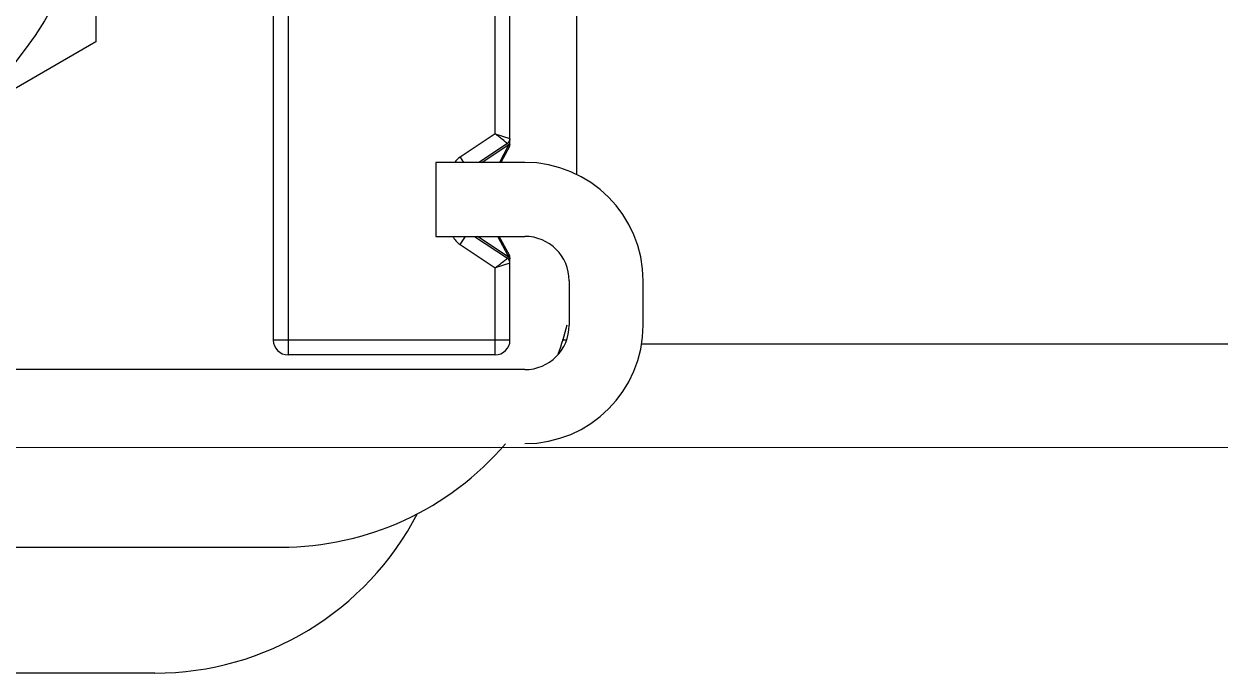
# Model space of a CAD drawing. Extents: x 27938 to 1042331, y -235042 to 1535213.
# Drawn here: x 725101 to 725431.6, y 744770.2 to 744949.5 of the extents above; entities that cross this region are included whole.
import ezdxf

# ---------------------------------------------------------------- set-up
doc = ezdxf.new("R2010")
doc.units = 0
doc.header["$LTSCALE"] = 1000
doc.header["$MEASUREMENT"] = 0

msp = doc.modelspace()

# ---------------------------------------------------------------- linework, layer by layer
for p, q in [((725235.32, 744917.86), (725235.32, 745085.88)), ((725231.23, 744919.17), (725231.23, 745083.25)), ((725120.83, 745057.87), (725120.83, 744944.56)), ((725169.9, 744980.68), (725169.9, 744862.19)), ((725173.99, 744977.75), (725173.99, 744858.11)), ((725253.72, 744964.58), (725253.72, 744907.95)), ((725120.83, 744944.56), (725022.7, 744887.9)), ((725231.23, 744919.17), (725221.51, 744912.69)), ((725231.23, 744919.17), (725235.32, 744917.86)), ((725234.59, 744916.5), (725226.73, 744911.26)), ((725227.56, 744911.26), (725234.85, 744916.12)), ((725234.85, 744915.83), (725232.4, 744911.26)), ((725235.17, 744915.66), (725232.81, 744911.26)), ((725234.85, 744915.83), (725234.85, 744916.12)), ((725235.17, 744915.66), (725234.85, 744915.83)), ((725235.06, 744915.92), (725234.89, 744915.85)), ((725235.32, 744916.24), (725235.32, 744917.84)), ((725235.32, 744917.73), (725235.32, 744917.4)), ((725221.51, 744912.69), (725222.47, 744911.26)), ((725239.41, 744911.26), (725214.87, 744911.26)), ((725214.87, 744911.26), (725214.87, 744890.82)), ((725214.87, 744890.82), (725239.41, 744890.82)), ((725221.51, 744888.56), (725223.01, 744890.82)), ((725221.51, 744888.56), (725231.23, 744882.09)), ((725225.5, 744890.82), (725234.59, 744884.76)), ((725234.85, 744885.14), (725226.34, 744890.82)), ((725234.85, 744885.42), (725231.97, 744890.82)), ((725235.17, 744885.59), (725232.37, 744890.82)), ((725234.85, 744885.42), (725235.17, 744885.59)), ((725234.85, 744885.14), (725234.85, 744885.42)), ((725235.06, 744885.34), (725234.89, 744885.41)), ((725235.32, 744883.42), (725235.32, 744885.02)), ((725235.32, 744883.4), (725231.23, 744882.09)), ((725231.23, 744858.11), (725231.23, 744882.09)), ((725235.32, 744884.73), (725235.32, 744884.64)), ((725235.32, 744862.19), (725235.32, 744883.4)), ((725251.67, 744878.55), (725251.67, 744866.28)), ((725272.12, 744866.28), (725272.12, 744878.55)), ((725235.32, 744862.19), (725169.9, 744862.19)), ((725250.92, 744862.19), (725249.71, 744862.19)), ((726382.06, 744861.05), (725271.69, 744861.05)), ((725231.23, 744858.11), (725173.99, 744858.11)), ((725239.41, 744854.02), (724969.55, 744854.02)), ((726415.84, 744832.71), (724978.05, 744832.43)), ((724828.15, 744804.95), (725171.94, 744804.95)), ((725137.19, 744770.2), (724908.22, 744770.2))]:
    msp.add_line(p, q)
msp.add_circle((725022.7, 745001.21), 98.13)
for centre, radius, start, end in [((725233.68, 744917.86), 1.64, 303.6901, 0), ((725234.36, 744917.3), 1.55, 288.7666, 290.2059), ((725234.62, 744916.72), 0.915, 298.7157, 301.8919), ((725234.09, 744916.24), 1.23, 331.8161, 0), ((725224.69, 744907.93), 5.72, 123.6901, 144.1234), ((725239.41, 744878.55), 32.71, 0, 90), ((725224.69, 744893.33), 5.72, 206.1204, 236.3099), ((725239.41, 744878.55), 12.27, 0, 90), ((725234.36, 744883.96), 1.55, 69.7906, 71.2256), ((725234.62, 744884.53), 0.914, 58.1, 61.2862), ((725234.09, 744885.02), 1.23, 0, 28.1839), ((725233.68, 744883.4), 1.64, 0, 56.3099), ((725239.41, 744866.28), 32.71, 270, 0), ((725239.41, 744866.28), 12.27, 270, 0), ((725171.94, 744886.73), 81.78, 339.6685, 345.625), ((725173.99, 744862.19), 4.09, 180, 270), ((725231.23, 744862.19), 4.09, 270, 0), ((725171.94, 744886.73), 81.78, 270, 319.4173), ((725137.19, 744851.97), 81.78, 270, 332.5411)]:
    msp.add_arc(centre, radius, start, end)
for points, knots in [([(725234.59, 744916.5), (725234.23, 744916.73), (725233.16, 744917.7), (725232.01, 744918.55), (725231.23, 744919.17)], [0, 0, 0, 0, 0.301655, 1, 1, 1, 1]), ([(725234.85, 744916.12), (725234.88, 744916.26), (725234.94, 744916.6), (725234.65, 744916.54), (725234.59, 744916.5)], [0, 0, 0, 0, 0.652586, 1, 1, 1, 1]), ([(725234.85, 744916.12), (725234.9, 744916.14), (725235.05, 744916.19), (725235.2, 744916.28), (725235.26, 744916.38)], [0, 0, 0, 0, 0.298151, 1, 1, 1, 1]), ([(725235.26, 744916.38), (725235.28, 744916.4), (725235.31, 744916.45), (725235.32, 744916.5), (725235.32, 744916.53)], [0, 0, 0, 0, 0.519447, 1, 1, 1, 1]), ([(725234.59, 744884.76), (725234.65, 744884.72), (725234.93, 744884.65), (725234.88, 744885), (725234.85, 744885.14)], [0, 0, 0, 0, 0.346904, 1, 1, 1, 1]), ([(725234.85, 744885.14), (725234.9, 744885.12), (725235.05, 744885.06), (725235.2, 744884.97), (725235.26, 744884.88)], [0, 0, 0, 0, 0.29815, 1, 1, 1, 1]), ([(725231.23, 744882.09), (725232.01, 744882.71), (725233.16, 744883.56), (725234.23, 744884.52), (725234.59, 744884.76)], [0, 0, 0, 0, 0.698346, 1, 1, 1, 1]), ([(725235.26, 744884.88), (725235.28, 744884.86), (725235.31, 744884.81), (725235.32, 744884.75), (725235.32, 744884.73)], [0, 0, 0, 0, 0.519543, 1, 1, 1, 1])]:
    msp.add_open_spline(points, degree=3, knots=knots)
for points in [[(725235.32, 744916.24), (725235.32, 744916.12), (725235.21, 744916.01), (725235.1, 744915.95)], [(725235.32, 744885.02), (725235.32, 744885.14), (725235.21, 744885.25), (725235.1, 744885.31)]]:
    msp.add_open_spline(points, degree=3)

doc.saveas('drawing.dxf')
